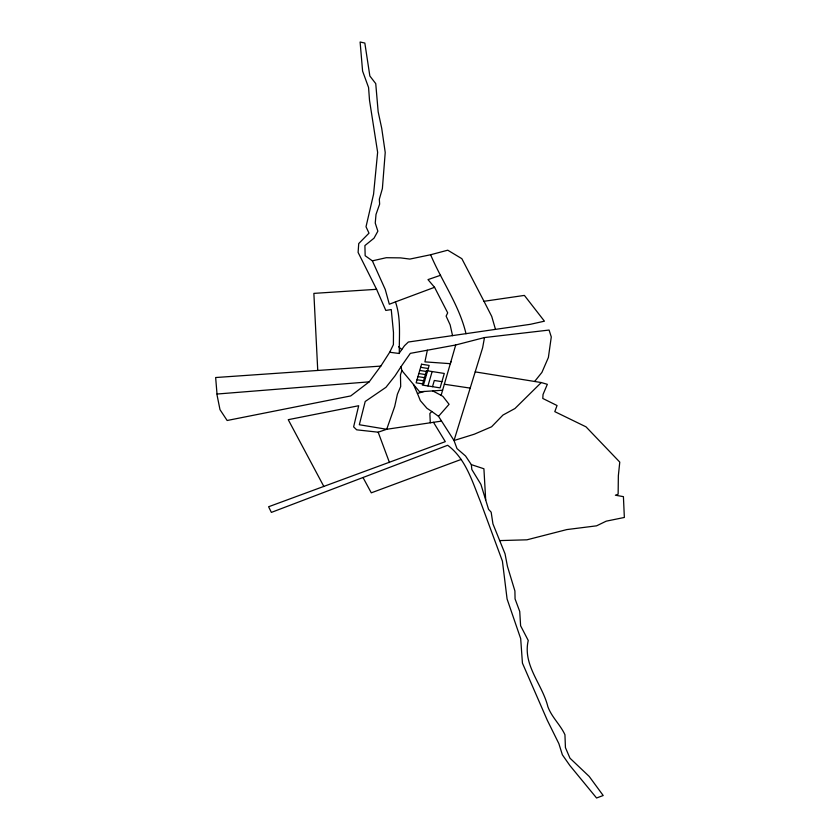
<?xml version="1.0" encoding="UTF-8"?>
<svg xmlns="http://www.w3.org/2000/svg" width="840" height="840" viewBox="0 0 840 840"><rect width="100%" height="100%" fill="white"/><g stroke="black" fill="none" stroke-linecap="round" stroke-linejoin="round"><path stroke-width="1.26" d="M534.629 381.476L541.916 372.404L548.384 357.494L551.282 336.935L549.077 330.057L484.491 337.554L482.622 347.802L454.02 440.517L456.992 448.602L465.538 455.983L471.334 464.625L471.828 469.497L480.9 484.355L488.555 509.324L491.159 512.19L492.944 523.908L505.04 553.812L507.423 566.286L514.909 590.982L515.067 598.92L519.74 611.489L520.601 625.758L528.245 640.49C522.49 665.196 542.346 684.106 547.869 706.702C551.796 717.35 560.27 724.584 564.942 734.727L565.436 747.631L569.982 758.195L589.197 776.423L603.194 795.512L596.568 798L569.909 765.576L562.38 754.824L558.863 743.631L547.302 720.279L522.438 663.149L520.684 638.621L507.087 599.014L502.415 561.141L480.354 501.386C472.3 481.509 465.654 458.567 447.657 445.274L271.373 512.4L268.601 506.751L445.305 441.651L433.482 422.3M427.35 350.217L424.914 361.872L450.324 363.678L455.711 344.988L484.491 337.554M380.814 366.093L215.649 377.528L217.13 395.43L219.996 409.668L227.147 420.494L350.721 395.934L369.201 381.843L380.814 366.093L389.687 352.254L399.346 353.504C398.969 336.462 401.3 318.665 395.451 301.896L434.553 287.301L447.699 312.848L446.114 316.113L450.135 324.849L452.56 335.685M450.944 361.515L441.116 395.336L442.953 396.449L449.075 404.303L438.522 416.336L454.02 440.517L474.285 434.207L491.579 426.783L502.981 415.044L514.952 408.524L541.275 382.546L547.333 384.321L543.029 394.506L542.798 398.465L557.046 405.531L554.799 411.642L586.005 426.836L619.773 462.105L618.356 475.681L618.135 494.172L615.395 495.212L623.417 496.64L624.351 517.461L606.218 521.168L596.578 525.83L566.822 529.578L526.964 539.816L499.695 540.593M427.949 385.959L432.138 371.543M432.506 386.683L434.312 380.478L441.913 381.675M455.711 344.988L410.319 353.356L401.006 366.702L401.867 370.556L400.459 374.881L400.691 386.505L397.394 394.233L394.706 406.476L386.705 429.282L378.168 432.191L356.685 429.828L353.619 426.867L358.68 405.731L288.236 419.685L323.883 486.538M389.687 352.254L393.404 344.652L393.477 332.514L391.251 309.561L385.812 310.433L376.593 289.317L358.103 252.43L358.733 243.558L368.991 233.173L366.019 226.737L373.569 194.187L377.632 152.303L369.516 100.328L368.571 87.517L362.596 71.117L360.108 42L364.833 43.06L369.852 75.989L375.743 83.622L378.168 111.836L381.717 128.299L385.224 152.471L382.379 188.591L379.323 199.238L379.638 204.109L376.005 214.452L375.249 223.052L377.864 231.178L374.02 238.182L364.906 245.574L365.159 255.717L372.362 260.852L385.245 289.454L389.319 304.238L395.451 301.896M401.006 366.702L395.042 375.837L385.969 387.303L365.211 401.489L359.32 424.736L386.705 429.282L441.179 421.155M399.294 353.042L404.481 345.723L408.334 342.027L530.397 324.303L544.425 321.185L524.391 295.407L483.998 301.298L461.853 258.689L447.752 250.194L430.616 254.751L409.868 259.077L400.502 257.88L386.264 257.712L372.362 260.852M438.522 416.336L431.834 411.516L429.87 413.501L430.29 422.782M461.213 459.417L371.291 492.839L363.006 477.519M440.57 275.268L427.991 279.615L434.553 287.301M413.459 384.426L417.428 393.445L424.231 391.471M217.025 394.034L369.201 381.843M442.606 390.233L419.601 391.786L401.867 370.556M376.593 289.317L313.866 293.381L317.751 370.461M444.35 384.237L470.253 388.122M420.641 367.322L428.243 368.519M419.738 370.43L427.34 371.627M418.834 373.527L426.437 374.724M417.942 376.625L425.544 377.822M417.039 379.733L424.641 380.919M475.241 371.889L541.275 382.546M471.334 464.625L483.913 468.772L485.699 500.021M432.705 390.894L441.116 395.336M431.834 411.516L426.962 408.303L420.336 400.638L417.428 393.445M398.591 346.668L401.741 349.598M483.998 301.298L491.726 316.407L495.411 329.102M430.616 254.751C441.861 281.4 459.344 305.382 466.011 333.753M378.168 432.191L389.477 462.578M421.544 364.224L416.136 382.83L423.738 384.027L429.145 365.421L421.544 364.224M426.531 370.661L422.342 385.077L440.108 387.87L444.297 373.454L426.531 370.661"/></g></svg>
